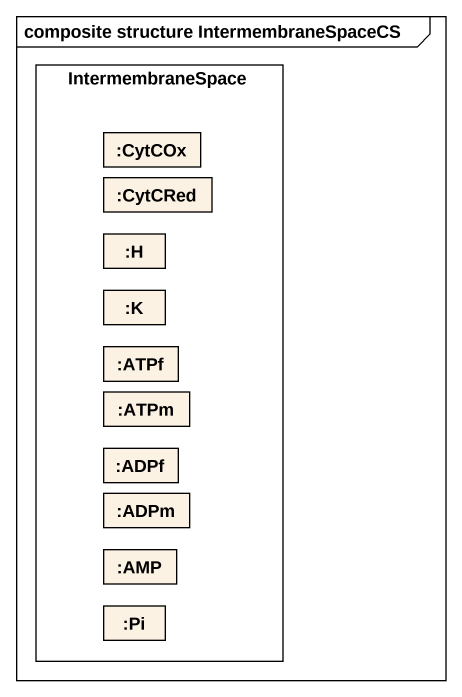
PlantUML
@startuml
mainframe composite structure IntermembraneSpaceCS
rectangle IntermembraneSpace {
  rectangle ":CytCOx" as CytCOx
  rectangle ":CytCRed" as CytCRed
  rectangle ":H" as H
  rectangle ":K" as K
  rectangle ":ATPf" as ATPf
  rectangle ":ATPm" as ATPm
  rectangle ":ADPf" as ADPf
  rectangle ":ADPm" as ADPm
  rectangle ":AMP" as AMP
  rectangle ":Pi" as Pi
}
@enduml
